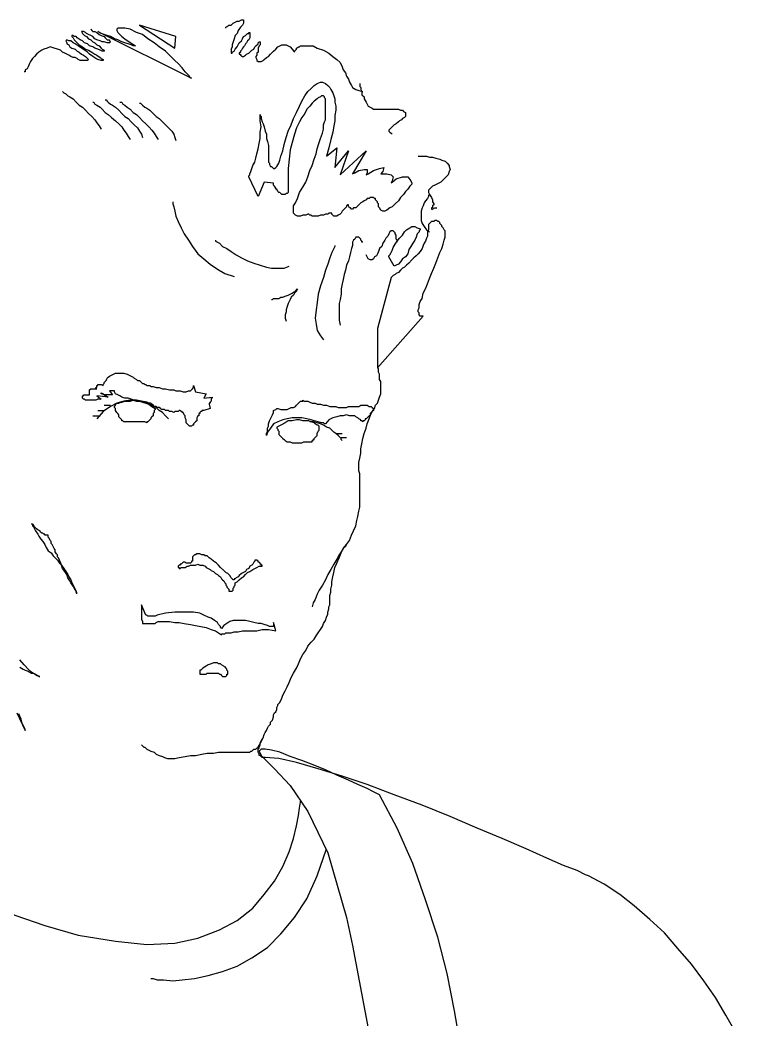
# Model space of a CAD drawing. Extents: x 139.2 to 139.88, y 53.83 to 55.68.
# Drawn here: x 139.4825 to 139.7578, y 55.3096 to 55.6825 of the extents above; entities that cross this region are included whole.
import ezdxf

# ---------------------------------------------------------------- set-up
doc = ezdxf.new("R2010")
doc.units = 0
doc.layers.get('0').update_dxf_attribs({"linetype": 'CONTINUOUS'})

msp = doc.modelspace()

# ---------------------------------------------------------------- linework, layer by layer
at = {"linetype": 'CONTINUOUS'}
for points in [[(139.54058, 55.67628), (139.52703, 55.68053), (139.54019, 55.67201), (139.54058, 55.67628)], [(139.55918, 55.67937), (139.55918, 55.67937), (139.55918, 55.67976), (139.55994, 55.68015), (139.56033, 55.68053), (139.56111, 55.68053), (139.56187, 55.68131), (139.56265, 55.68169), (139.56343, 55.68209), (139.56421, 55.68209), (139.56498, 55.68247), (139.56536, 55.68247), (139.56576, 55.68247), (139.56576, 55.68247), (139.56576, 55.68209), (139.56576, 55.68131), (139.56536, 55.68053)], [(139.56536, 55.68053), (139.56459, 55.67976), (139.56381, 55.6786), (139.56343, 55.67744), (139.56265, 55.67666), (139.56227, 55.6755), (139.56187, 55.67434), (139.56149, 55.67317), (139.56149, 55.67241), (139.56111, 55.67163), (139.56111, 55.67085), (139.56111, 55.67047), (139.56111, 55.67008), (139.56149, 55.67008), (139.56149, 55.67047), (139.56227, 55.67085), (139.56265, 55.67163)], [(139.51502, 55.67395), (139.51387, 55.67434), (139.51309, 55.67434), (139.51231, 55.67473), (139.51115, 55.67511), (139.51037, 55.6755), (139.5096, 55.67628), (139.50882, 55.67666), (139.50804, 55.67706), (139.50728, 55.67744), (139.50688, 55.67782), (139.50611, 55.67822), (139.50611, 55.67822), (139.50573, 55.67822), (139.50535, 55.67822), (139.50535, 55.67822), (139.50573, 55.67744)], [(139.50573, 55.67744), (139.50611, 55.67706), (139.5065, 55.67666), (139.50728, 55.67628), (139.50804, 55.6755), (139.50882, 55.67511), (139.5096, 55.67434), (139.51037, 55.67395), (139.51115, 55.67317), (139.51193, 55.67279), (139.51269, 55.67201), (139.51309, 55.67163), (139.51387, 55.67124), (139.51387, 55.67124), (139.51387, 55.67085), (139.51387, 55.67085), (139.51309, 55.67085)], [(139.50882, 55.67899), (139.50882, 55.67899), (139.50922, 55.6786), (139.5096, 55.67822), (139.51037, 55.67822), (139.51115, 55.67782), (139.51193, 55.67706), (139.51269, 55.67666), (139.51387, 55.67628), (139.51425, 55.67588), (139.51502, 55.67511), (139.5158, 55.67511), (139.5158, 55.67473), (139.51618, 55.67434), (139.5158, 55.67395), (139.5158, 55.67395), (139.51502, 55.67395)], [(139.54639, 55.66078), (139.54601, 55.66078), (139.54561, 55.66156), (139.54483, 55.66234), (139.54407, 55.66311), (139.5429, 55.66465), (139.54136, 55.66621), (139.54019, 55.66736), (139.53825, 55.6693), (139.53671, 55.67085), (139.53438, 55.67241), (139.53244, 55.67395), (139.53013, 55.6755), (139.52819, 55.67706), (139.52586, 55.67782), (139.52354, 55.67899), (139.52161, 55.67937), (139.52161, 55.67937), (139.52121, 55.67937), (139.52083, 55.67937), (139.52045, 55.67937), (139.52005, 55.67937), (139.51928, 55.67937), (139.51928, 55.67937), (139.51889, 55.67937), (139.51851, 55.67899), (139.51851, 55.6786), (139.51889, 55.67782), (139.51928, 55.67744), (139.52045, 55.67628), (139.52161, 55.6755), (139.52315, 55.67434), (139.52548, 55.67279), (139.52548, 55.67279), (139.52508, 55.67279), (139.5247, 55.67279), (139.52392, 55.67317), (139.52277, 55.67357), (139.52161, 55.67395), (139.52045, 55.67434), (139.51889, 55.67511), (139.51774, 55.6755), (139.51618, 55.67628), (139.51502, 55.67666), (139.51387, 55.67706), (139.51269, 55.67744), (139.51193, 55.67782), (139.51153, 55.67822), (139.51153, 55.67822), (139.54639, 55.66078)], [(139.56265, 55.67163), (139.56343, 55.67241), (139.56381, 55.67317), (139.56421, 55.67395), (139.56498, 55.67473), (139.56536, 55.6755), (139.56576, 55.67628), (139.56652, 55.67666), (139.56692, 55.67706), (139.5673, 55.67744), (139.5677, 55.67744), (139.5677, 55.67782), (139.56808, 55.67782), (139.56808, 55.67744), (139.56808, 55.67744), (139.56808, 55.67706), (139.56808, 55.67628)], [(139.51309, 55.66736), (139.51269, 55.66736), (139.51153, 55.66776), (139.51076, 55.66814), (139.5096, 55.66892), (139.50844, 55.6697), (139.50766, 55.67047), (139.5065, 55.67124), (139.50535, 55.67201), (139.50417, 55.67279), (139.50301, 55.67357), (139.50224, 55.67395), (139.50146, 55.67473), (139.5007, 55.67473), (139.49992, 55.67511), (139.49992, 55.67511), (139.49952, 55.67473)], [(139.49952, 55.67473), (139.49992, 55.67395), (139.49992, 55.67357), (139.5007, 55.67317), (139.50108, 55.67241), (139.50186, 55.67201), (139.50301, 55.67163), (139.50379, 55.67085), (139.50457, 55.67047), (139.50535, 55.6697), (139.50611, 55.6693), (139.50688, 55.66892), (139.50728, 55.66854), (139.50766, 55.66814), (139.50804, 55.66776), (139.50766, 55.66736), (139.50766, 55.66736)], [(139.51309, 55.67085), (139.51231, 55.67124), (139.51153, 55.67163), (139.51037, 55.67201), (139.5096, 55.67241), (139.50844, 55.67279), (139.50766, 55.67357), (139.5065, 55.67395), (139.50573, 55.67473), (139.50495, 55.67511), (139.50379, 55.67588), (139.50341, 55.67628), (139.50263, 55.67628), (139.50224, 55.67666), (139.50186, 55.67666), (139.50186, 55.67628), (139.50224, 55.67588)], [(139.50224, 55.67588), (139.50263, 55.67511), (139.50301, 55.67473), (139.50379, 55.67395), (139.50457, 55.67317), (139.50573, 55.67241), (139.50688, 55.67163), (139.50804, 55.67124), (139.50922, 55.67047), (139.51037, 55.6697), (139.51115, 55.6693), (139.51231, 55.66854), (139.51269, 55.66814), (139.51347, 55.66776), (139.51347, 55.66776), (139.51347, 55.66736), (139.51309, 55.66736)], [(139.56808, 55.67628), (139.56808, 55.67588), (139.5677, 55.67511), (139.5673, 55.67473), (139.56692, 55.67395), (139.56652, 55.67357), (139.56614, 55.67279), (139.56576, 55.67241), (139.56536, 55.67201), (139.56498, 55.67124), (139.56459, 55.67085), (139.56459, 55.67047), (139.56421, 55.67008), (139.56421, 55.6697), (139.56459, 55.6697), (139.56459, 55.6693), (139.56536, 55.66892)], [(139.56536, 55.66892), (139.56576, 55.66892), (139.56652, 55.6693), (139.56692, 55.6697), (139.5677, 55.67008), (139.56808, 55.67047), (139.56885, 55.67124), (139.56963, 55.67163), (139.57001, 55.67241), (139.57039, 55.67279), (139.57117, 55.67357), (139.57117, 55.67395), (139.57157, 55.67434), (139.57195, 55.67434), (139.57195, 55.67434), (139.57195, 55.67395), (139.57195, 55.67317)], [(139.57195, 55.67317), (139.57157, 55.67279), (139.57117, 55.67201), (139.57117, 55.67124), (139.57117, 55.67047), (139.57079, 55.67008), (139.57079, 55.6693), (139.57039, 55.66892), (139.57039, 55.66854), (139.57079, 55.66776), (139.57079, 55.66736), (139.57079, 55.66736), (139.57117, 55.66698), (139.57157, 55.66698), (139.57195, 55.66698), (139.57234, 55.66698), (139.57311, 55.66736)], [(139.57311, 55.66736), (139.5735, 55.66776), (139.57428, 55.66854), (139.57504, 55.66892), (139.57582, 55.6697), (139.5766, 55.67047), (139.57698, 55.67085), (139.57776, 55.67163), (139.57853, 55.67241), (139.57931, 55.67279), (139.58009, 55.67317), (139.58086, 55.67317), (139.58163, 55.67317), (139.5824, 55.67279), (139.58318, 55.67241), (139.58396, 55.67163), (139.58474, 55.67047)], [(139.49643, 55.67163), (139.49527, 55.67201), (139.49372, 55.67241), (139.49256, 55.67201), (139.4914, 55.67163), (139.49062, 55.67124), (139.48946, 55.67047), (139.48869, 55.6697), (139.48791, 55.66892), (139.48713, 55.66814), (139.48636, 55.66698), (139.48597, 55.66621), (139.48559, 55.66505), (139.4852, 55.66427), (139.48442, 55.66389), (139.48442, 55.66311), (139.48404, 55.66311)], [(139.50766, 55.66736), (139.50688, 55.66736), (139.5065, 55.66736), (139.50611, 55.66736), (139.50535, 55.66736), (139.50495, 55.66736), (139.50417, 55.66776), (139.50379, 55.66814), (139.50301, 55.66854), (139.50224, 55.66854), (139.50146, 55.66892), (139.5007, 55.6693), (139.49992, 55.6697), (139.49914, 55.67008), (139.49837, 55.67047), (139.49759, 55.67124), (139.49643, 55.67163)], [(139.58474, 55.67047), (139.58474, 55.67047), (139.58474, 55.67047), (139.58474, 55.67085), (139.58474, 55.67085), (139.58512, 55.67124), (139.5855, 55.67163), (139.5855, 55.67201), (139.58627, 55.67241), (139.58667, 55.67241), (139.58705, 55.67279), (139.58783, 55.67279), (139.58861, 55.67279), (139.58976, 55.67279), (139.59054, 55.67279), (139.5917, 55.67279), (139.59326, 55.67201)], [(139.59326, 55.67201), (139.59557, 55.67124), (139.59751, 55.67008), (139.59906, 55.66892), (139.6006, 55.66776), (139.60177, 55.66659), (139.60254, 55.66505), (139.60293, 55.66389), (139.60371, 55.66272), (139.60409, 55.66156), (139.60487, 55.6604), (139.60525, 55.65924), (139.60603, 55.65807), (139.60642, 55.65731), (139.60758, 55.65653), (139.60874, 55.65613), (139.61029, 55.65575)], [(139.62849, 55.62167), (139.62849, 55.62128), (139.62811, 55.6209), (139.62771, 55.62051), (139.62694, 55.61934), (139.62618, 55.61858), (139.6254, 55.6174), (139.62422, 55.61625), (139.62346, 55.61509), (139.62229, 55.61393), (139.62113, 55.61276), (139.62035, 55.61238), (139.6192, 55.6116), (139.61842, 55.61122), (139.61764, 55.61122), (139.61688, 55.6116), (139.61648, 55.61238), (139.6161, 55.61276), (139.6161, 55.61276), (139.6161, 55.61276), (139.6161, 55.61315), (139.6161, 55.61353), (139.6161, 55.61393), (139.6157, 55.61431), (139.6157, 55.61471), (139.61532, 55.61509), (139.61494, 55.61547), (139.61494, 55.61587), (139.61455, 55.61587), (139.61417, 55.61625), (139.61377, 55.61625), (139.61301, 55.61625), (139.61261, 55.61587), (139.61183, 55.61587), (139.61145, 55.61547), (139.61068, 55.61509), (139.61029, 55.61471), (139.60952, 55.61431), (139.60912, 55.61393), (139.60836, 55.61315), (139.60796, 55.61276), (139.60758, 55.61238), (139.6068, 55.61238), (139.60642, 55.61199), (139.60603, 55.61199), (139.60565, 55.61238), (139.60525, 55.61238), (139.60487, 55.61315), (139.60487, 55.61353), (139.60449, 55.61353), (139.60449, 55.61353), (139.60409, 55.61315), (139.60409, 55.61276), (139.60331, 55.61199), (139.60293, 55.6116), (139.60254, 55.61122), (139.60216, 55.61044), (139.60177, 55.61006), (139.601, 55.60966), (139.6006, 55.60928), (139.59984, 55.60928), (139.59944, 55.60928), (139.59906, 55.60966), (139.59867, 55.61006), (139.59867, 55.61044), (139.59867, 55.61044), (139.59828, 55.61044), (139.5979, 55.61044), (139.59751, 55.61044), (139.59713, 55.61006), (139.59635, 55.61006), (139.59557, 55.60966), (139.59519, 55.60966), (139.59441, 55.60966), (139.59364, 55.60928), (139.59286, 55.60928), (139.59208, 55.60928), (139.59132, 55.60928), (139.59092, 55.60966), (139.59054, 55.60966), (139.59015, 55.61006), (139.58976, 55.61006), (139.58976, 55.61006), (139.58899, 55.60966), (139.58861, 55.60966), (139.58783, 55.60966), (139.58705, 55.60928), (139.58667, 55.60928), (139.58589, 55.60928), (139.58512, 55.60966), (139.58474, 55.61006), (139.58434, 55.61044), (139.58434, 55.61122), (139.58434, 55.61199), (139.58434, 55.61315), (139.58512, 55.61431), (139.58589, 55.61587), (139.58667, 55.61818), (139.58783, 55.62012), (139.58899, 55.62205), (139.58976, 55.62399), (139.59054, 55.62632), (139.59132, 55.62826), (139.59208, 55.63057), (139.59286, 55.63251), (139.59326, 55.63444), (139.59402, 55.63678), (139.59441, 55.63833), (139.59519, 55.64027), (139.59557, 55.64181), (139.59557, 55.64336), (139.59597, 55.64452), (139.59635, 55.6453), (139.59635, 55.64645), (139.59635, 55.64723), (139.59635, 55.64801), (139.59635, 55.64917), (139.59635, 55.64994), (139.59635, 55.65072), (139.59635, 55.65148), (139.59635, 55.65226), (139.59635, 55.65304), (139.59597, 55.65343), (139.59597, 55.65382), (139.59557, 55.6542), (139.59557, 55.6542), (139.59519, 55.6542), (139.59479, 55.6542), (139.59441, 55.65382), (139.59364, 55.65343), (139.59326, 55.65304), (139.59208, 55.65226), (139.59132, 55.65148), (139.59054, 55.65033), (139.58938, 55.64917), (139.58861, 55.64761), (139.58745, 55.64607), (139.58667, 55.64452), (139.5855, 55.6422), (139.58474, 55.63987), (139.58396, 55.63678), (139.58318, 55.63406), (139.5828, 55.63057), (139.5824, 55.6271), (139.5824, 55.62283), (139.5824, 55.62245), (139.5824, 55.62245), (139.5824, 55.62205), (139.5824, 55.62167), (139.5824, 55.62128), (139.5824, 55.62051), (139.5824, 55.62012), (139.5824, 55.61974), (139.5824, 55.61896), (139.5824, 55.61858), (139.5824, 55.61818), (139.58202, 55.6178), (139.58163, 55.6178), (139.58125, 55.6174), (139.58086, 55.6174), (139.58047, 55.6174), (139.58009, 55.6174), (139.57969, 55.6178), (139.57931, 55.61818), (139.57891, 55.61818), (139.57853, 55.61858), (139.57815, 55.61934), (139.57776, 55.61934), (139.57776, 55.61974), (139.57737, 55.62051), (139.57737, 55.62051), (139.57698, 55.6209), (139.57698, 55.62128), (139.57698, 55.62128), (139.57698, 55.62167), (139.5735, 55.62205), (139.57117, 55.61664), (139.5677, 55.62399), (139.5677, 55.62439), (139.56808, 55.62477), (139.56808, 55.62516), (139.56846, 55.62592), (139.56885, 55.6271), (139.56924, 55.62826), (139.57001, 55.62941), (139.57039, 55.63097), (139.57079, 55.63251), (139.57117, 55.63444), (139.57157, 55.63638), (139.57195, 55.63833), (139.57195, 55.64065), (139.57234, 55.64258), (139.57195, 55.64491), (139.57195, 55.64723), (139.57195, 55.64723), (139.57195, 55.64685), (139.57234, 55.64645), (139.57234, 55.64568), (139.57273, 55.64452), (139.57311, 55.64374), (139.5735, 55.64258), (139.57388, 55.64103), (139.57428, 55.63987), (139.57428, 55.63833), (139.57466, 55.63716), (139.57504, 55.63562), (139.57504, 55.63406), (139.57504, 55.6329), (139.57504, 55.63135), (139.57504, 55.63019), (139.57504, 55.62981), (139.57504, 55.62941), (139.57544, 55.62903), (139.57544, 55.62864), (139.57582, 55.62786), (139.57622, 55.62786), (139.5766, 55.62748), (139.57698, 55.6271), (139.57737, 55.6271), (139.57776, 55.62748), (139.57815, 55.62786), (139.57891, 55.62903), (139.57931, 55.63019), (139.57969, 55.63175), (139.58047, 55.63368), (139.58086, 55.636), (139.58163, 55.63871), (139.5824, 55.64103), (139.58356, 55.64336), (139.58434, 55.64568), (139.5855, 55.64801), (139.58667, 55.65033), (139.58745, 55.65226), (139.58861, 55.6542), (139.58976, 55.65575), (139.59092, 55.65691), (139.59208, 55.65807), (139.59326, 55.65884), (139.59441, 55.65924), (139.59519, 55.65924), (139.59635, 55.65884), (139.59713, 55.65807), (139.5979, 55.65731), (139.59828, 55.65653), (139.59906, 55.65537), (139.59944, 55.6542), (139.59984, 55.65304), (139.59984, 55.65188), (139.60022, 55.65033), (139.60022, 55.64879), (139.59984, 55.64685), (139.59984, 55.64491), (139.59944, 55.64296), (139.59906, 55.64065), (139.59828, 55.63793), (139.59751, 55.63484), (139.59673, 55.63175), (139.6006, 55.63484), (139.59984, 55.62748), (139.60487, 55.63368), (139.60177, 55.62477), (139.61145, 55.63368), (139.60642, 55.62516), (139.60719, 55.62554), (139.60874, 55.62632), (139.61068, 55.6267), (139.61183, 55.6267), (139.61183, 55.62554), (139.61145, 55.62477), (139.61223, 55.62516), (139.61417, 55.62632), (139.61648, 55.6271), (139.61804, 55.62748), (139.61764, 55.62592), (139.61688, 55.62516), (139.61764, 55.62516), (139.6192, 55.62516), (139.62075, 55.62477), (139.62153, 55.62399), (139.62113, 55.62245), (139.62075, 55.62167), (139.62113, 55.62205), (139.62269, 55.62323), (139.625, 55.62399), (139.62694, 55.62399), (139.62811, 55.62245), (139.62849, 55.62167)], [(139.60912, 55.65884), (139.60912, 55.65846), (139.60912, 55.65769), (139.60952, 55.65731), (139.60952, 55.65653), (139.6099, 55.65575), (139.6099, 55.65459), (139.61068, 55.65382), (139.61068, 55.65304), (139.61145, 55.65188), (139.61183, 55.6511), (139.61223, 55.65033), (139.61301, 55.64994), (139.61377, 55.64955), (139.61417, 55.64917), (139.61494, 55.64917)], [(139.49837, 55.65575), (139.49837, 55.65575), (139.49876, 55.65537), (139.49952, 55.65497), (139.5003, 55.6542), (139.50108, 55.65382), (139.50224, 55.65304), (139.50341, 55.65188), (139.50457, 55.65072), (139.50573, 55.64994), (139.50688, 55.64879), (139.50804, 55.64761), (139.50922, 55.64645), (139.51037, 55.6453), (139.51115, 55.64414), (139.51193, 55.64296), (139.51269, 55.64181)], [(139.5096, 55.65188), (139.5096, 55.65188), (139.50999, 55.65188), (139.51037, 55.6511), (139.51115, 55.65072), (139.51231, 55.64994), (139.51309, 55.64917), (139.51425, 55.64801), (139.5154, 55.64723), (139.51656, 55.64607), (139.51812, 55.64491), (139.51928, 55.64374), (139.52045, 55.64258), (139.52121, 55.64142), (139.52199, 55.64027), (139.52277, 55.63909), (139.52354, 55.63793)], [(139.51425, 55.65266), (139.51463, 55.65266), (139.51502, 55.65226), (139.5154, 55.65188), (139.51618, 55.6511), (139.51696, 55.65072), (139.51812, 55.64994), (139.51928, 55.64879), (139.52045, 55.64761), (139.52161, 55.64645), (139.52277, 55.64568), (139.52392, 55.64452), (139.52508, 55.64336), (139.52626, 55.6422), (139.52703, 55.64103), (139.5278, 55.63987), (139.52819, 55.63871)], [(139.51967, 55.65188), (139.52005, 55.65188), (139.52045, 55.65188), (139.52083, 55.6511), (139.52161, 55.65072), (139.52238, 55.64994), (139.52354, 55.64917), (139.5247, 55.64801), (139.52586, 55.64723), (139.52703, 55.64607), (139.52819, 55.64491), (139.52935, 55.64374), (139.53051, 55.64258), (139.53167, 55.64142), (139.53244, 55.64027), (139.53322, 55.63909), (139.534, 55.63793)], [(139.52703, 55.65148), (139.52741, 55.65148), (139.5278, 55.6511), (139.52819, 55.65072), (139.52897, 55.64994), (139.52973, 55.64955), (139.5309, 55.64879), (139.53206, 55.64761), (139.53322, 55.64645), (139.53438, 55.64568), (139.53555, 55.64452), (139.53671, 55.64336), (139.53787, 55.6422), (139.53903, 55.64103), (139.53981, 55.63987), (139.54019, 55.63871), (139.54058, 55.63755)], [(139.61494, 55.64917), (139.6161, 55.64917), (139.61726, 55.64917), (139.61842, 55.64917), (139.61959, 55.64917), (139.62075, 55.64917), (139.62153, 55.64917), (139.62269, 55.64917), (139.62346, 55.64917), (139.62422, 55.64879), (139.625, 55.64879), (139.6254, 55.64839), (139.62618, 55.64801), (139.62618, 55.64801), (139.62618, 55.64761), (139.62618, 55.64723), (139.62618, 55.64645)], [(139.62618, 55.64645), (139.62578, 55.64607), (139.625, 55.64568), (139.62462, 55.6453), (139.62384, 55.64491), (139.62346, 55.64452), (139.62269, 55.64374), (139.62191, 55.64336), (139.62153, 55.64296), (139.62113, 55.64258), (139.62075, 55.6422), (139.62035, 55.64181), (139.61997, 55.64142), (139.61997, 55.64103), (139.62035, 55.64065), (139.62075, 55.64027), (139.62113, 55.63987)], [(139.63081, 55.63175), (139.6312, 55.63175), (139.63159, 55.63175), (139.63236, 55.63175), (139.63314, 55.63175), (139.63392, 55.63175), (139.63508, 55.63135), (139.63623, 55.63135), (139.63739, 55.63097), (139.63895, 55.63057), (139.63972, 55.63019), (139.64088, 55.62981), (139.64166, 55.62903), (139.64244, 55.62826), (139.64244, 55.62786), (139.64282, 55.6267), (139.64244, 55.62592)], [(139.64244, 55.62592), (139.64204, 55.62477), (139.64126, 55.62399), (139.6405, 55.62323), (139.64011, 55.62283), (139.63933, 55.62205), (139.63857, 55.62167), (139.63779, 55.62128), (139.63701, 55.6209), (139.63623, 55.62051), (139.63585, 55.62012), (139.63546, 55.61974), (139.63508, 55.61934), (139.6347, 55.61896), (139.6347, 55.61858), (139.6347, 55.61818), (139.63508, 55.6174)], [(139.63508, 55.6174), (139.63508, 55.6174), (139.6347, 55.61702), (139.6347, 55.61664), (139.6343, 55.61587), (139.63352, 55.61509), (139.63314, 55.61431), (139.63274, 55.61315), (139.63236, 55.61238), (139.63198, 55.61122), (139.63198, 55.61006), (139.63198, 55.60889), (139.63198, 55.60773), (139.63236, 55.60657), (139.63314, 55.60541), (139.63392, 55.60424), (139.63508, 55.60347)], [(139.63508, 55.6174), (139.63585, 55.61625), (139.63623, 55.61547), (139.63623, 55.61471), (139.63663, 55.61393), (139.63663, 55.61353), (139.63623, 55.61315), (139.63623, 55.61276), (139.63623, 55.61238), (139.63585, 55.61238), (139.63585, 55.61199), (139.63623, 55.61199), (139.63623, 55.61199), (139.63701, 55.61238), (139.63779, 55.61238)], [(139.53942, 55.61471), (139.53942, 55.61471), (139.53942, 55.61393), (139.53981, 55.61276), (139.54019, 55.61122), (139.54058, 55.60928), (139.54136, 55.60735), (139.54252, 55.60501), (139.54368, 55.6027), (139.54523, 55.60037), (139.54677, 55.59805), (139.54872, 55.59534), (139.55104, 55.5934), (139.55335, 55.59146), (139.55607, 55.58953), (139.55878, 55.58797), (139.56227, 55.58682)], [(139.6347, 55.60619), (139.6347, 55.60619), (139.6347, 55.60579), (139.6347, 55.60541), (139.6347, 55.60501), (139.6347, 55.60424), (139.6343, 55.60347), (139.6343, 55.6027), (139.6343, 55.60192), (139.63392, 55.60114), (139.63352, 55.59998), (139.63314, 55.59921), (139.63274, 55.59843), (139.63236, 55.59727), (139.63159, 55.59611), (139.63081, 55.59534), (139.63005, 55.59456), (139.62927, 55.59378), (139.62849, 55.59302), (139.62733, 55.59185), (139.62656, 55.59108), (139.62578, 55.59031), (139.625, 55.58991), (139.62422, 55.58913), (139.62346, 55.58837), (139.62269, 55.58797), (139.62229, 55.58759), (139.62153, 55.5872), (139.62113, 55.58682), (139.62075, 55.58644), (139.62075, 55.58644), (139.62075, 55.58644), (139.6157, 55.56746), (139.6157, 55.55274), (139.63274, 55.57209), (139.63274, 55.57209), (139.63274, 55.57209), (139.63236, 55.57209), (139.63236, 55.57209), (139.63198, 55.57209), (139.63159, 55.57209), (139.63159, 55.57209), (139.6312, 55.57249), (139.6312, 55.57249), (139.6312, 55.57327), (139.63081, 55.57365), (139.63081, 55.57443), (139.6312, 55.5752), (139.6312, 55.57636), (139.63159, 55.57752), (139.63236, 55.57868), (139.63274, 55.58061), (139.63352, 55.58217), (139.6343, 55.5841), (139.63508, 55.58604), (139.63585, 55.58797), (139.63663, 55.58991), (139.63739, 55.59185), (139.63817, 55.59378), (139.63895, 55.59572), (139.63972, 55.59727), (139.64011, 55.59883), (139.6405, 55.60037), (139.64088, 55.60154), (139.64088, 55.6027), (139.64088, 55.60347), (139.64088, 55.60386), (139.6405, 55.60424), (139.64011, 55.60501), (139.63972, 55.60541), (139.63972, 55.60579), (139.63933, 55.60619), (139.63895, 55.60657), (139.63895, 55.60695), (139.63857, 55.60735), (139.63817, 55.60735), (139.63779, 55.60773), (139.63739, 55.60773), (139.63701, 55.60773), (139.63663, 55.60735), (139.63585, 55.60735), (139.63546, 55.60695), (139.6347, 55.60619)], [(139.62307, 55.5996), (139.62307, 55.5996), (139.62307, 55.59998), (139.62307, 55.60037), (139.62269, 55.60076), (139.62269, 55.60114), (139.62269, 55.60192), (139.62269, 55.6023), (139.62229, 55.6027), (139.62229, 55.60308), (139.62191, 55.60347), (139.62153, 55.60386), (139.62113, 55.60386), (139.62075, 55.60386), (139.62035, 55.60347), (139.61997, 55.6027), (139.61959, 55.60192)], [(139.63159, 55.60463), (139.63159, 55.60424), (139.6312, 55.60386), (139.6312, 55.60347), (139.63043, 55.6027), (139.63005, 55.60154), (139.62965, 55.60037), (139.62887, 55.59921), (139.62811, 55.59805), (139.62733, 55.59689), (139.62694, 55.59534), (139.62618, 55.59418), (139.625, 55.5934), (139.62422, 55.59224), (139.62346, 55.59146), (139.62269, 55.59108), (139.62191, 55.59069), (139.61997, 55.59418), (139.61997, 55.59456), (139.62035, 55.59495), (139.62075, 55.59572), (139.62113, 55.59649), (139.62153, 55.59765), (139.62229, 55.59883), (139.62307, 55.59998), (139.62384, 55.60114), (139.625, 55.6023), (139.62578, 55.60347), (139.62656, 55.60424), (139.62771, 55.60501), (139.62849, 55.60541), (139.62965, 55.60541), (139.63043, 55.60501), (139.63159, 55.60463)], [(139.55529, 55.60037), (139.55529, 55.59998), (139.55607, 55.5996), (139.55684, 55.59921), (139.558, 55.59805), (139.55956, 55.59727), (139.56111, 55.59611), (139.56305, 55.59495), (139.56498, 55.59378), (139.5673, 55.59262), (139.56963, 55.59185), (139.57195, 55.59108), (139.57428, 55.59031), (139.57622, 55.58991), (139.57853, 55.58991), (139.58086, 55.58991), (139.5828, 55.59069)], [(139.59984, 55.59843), (139.59984, 55.59805), (139.59944, 55.59727), (139.59867, 55.59572), (139.5979, 55.59378), (139.59713, 55.59146), (139.59635, 55.58913), (139.59557, 55.58644), (139.59441, 55.58333), (139.59364, 55.58023), (139.59326, 55.57714), (139.59286, 55.57443), (139.59248, 55.57133), (139.59286, 55.569), (139.59326, 55.56668), (139.59441, 55.56475), (139.59557, 55.56319)], [(139.61029, 55.5996), (139.6099, 55.5996), (139.6099, 55.59998), (139.6099, 55.59998), (139.60952, 55.60037), (139.60952, 55.60076), (139.60912, 55.60114), (139.60912, 55.60114), (139.60874, 55.60154), (139.60836, 55.60154), (139.60796, 55.60154), (139.60758, 55.60154), (139.60719, 55.60076), (139.6068, 55.60037), (139.60642, 55.5996), (139.60642, 55.59843), (139.60603, 55.59727)], [(139.61959, 55.60192), (139.61881, 55.60114), (139.61842, 55.60037), (139.61764, 55.59921), (139.61726, 55.59805), (139.61648, 55.59727), (139.6161, 55.59611), (139.6157, 55.59534), (139.61532, 55.59456), (139.61455, 55.59418), (139.61417, 55.5934), (139.61377, 55.59302), (139.61339, 55.59302), (139.61301, 55.59302), (139.61223, 55.5934), (139.61183, 55.59418), (139.61145, 55.59495)], [(139.60603, 55.59727), (139.60565, 55.59572), (139.60525, 55.59418), (139.60487, 55.59262), (139.60409, 55.59108), (139.60371, 55.58913), (139.60331, 55.58759), (139.60293, 55.58566), (139.60254, 55.5841), (139.60216, 55.58217), (139.60216, 55.58023), (139.60177, 55.5783), (139.60138, 55.57674), (139.60138, 55.57443), (139.60138, 55.57249), (139.60138, 55.57055), (139.60177, 55.56862)], [(139.57622, 55.5783), (139.57622, 55.5783), (139.57622, 55.5783), (139.5766, 55.5783), (139.57698, 55.57868), (139.57776, 55.57868), (139.57815, 55.57868), (139.57891, 55.57868), (139.57969, 55.57907), (139.58047, 55.57907), (139.58125, 55.57945), (139.5824, 55.57985), (139.58318, 55.58023), (139.58396, 55.58061), (139.58434, 55.58101), (139.58512, 55.58139), (139.58589, 55.58217)], [(139.58589, 55.58217), (139.58589, 55.58217), (139.5855, 55.58179), (139.5855, 55.58139), (139.58512, 55.58101), (139.58474, 55.58061), (139.58434, 55.57985), (139.58356, 55.57907), (139.58318, 55.5783), (139.5828, 55.57752), (139.5824, 55.57674), (139.58202, 55.57558), (139.58163, 55.57443), (139.58163, 55.57365), (139.58125, 55.57249), (139.58125, 55.57133), (139.58163, 55.57016)], [(139.55297, 55.53919), (139.55335, 55.53763), (139.55104, 55.53686), (139.55104, 55.53686), (139.55066, 55.53686), (139.55066, 55.53686), (139.55066, 55.53686), (139.55026, 55.53686), (139.55026, 55.53648), (139.54988, 55.53648), (139.54988, 55.53648), (139.54948, 55.53608), (139.54948, 55.5357), (139.5491, 55.5357), (139.5491, 55.53492), (139.54872, 55.53492), (139.54832, 55.53414), (139.54832, 55.53376), (139.54832, 55.53299), (139.54794, 55.5326), (139.54755, 55.53221), (139.54717, 55.53183), (139.54717, 55.53143), (139.54677, 55.53143), (139.54639, 55.53105), (139.54639, 55.53105), (139.54601, 55.53105), (139.54561, 55.53105), (139.54523, 55.53143), (139.54523, 55.53143), (139.54483, 55.53183), (139.54445, 55.53221), (139.54445, 55.53299), (139.54445, 55.53337), (139.54407, 55.53414), (139.54407, 55.53492), (139.54368, 55.5353), (139.5433, 55.53608), (139.5429, 55.53608), (139.5429, 55.53648), (139.54252, 55.53648), (139.54214, 55.53686), (139.54174, 55.53686), (139.54136, 55.53648), (139.54096, 55.53648), (139.54058, 55.53648), (139.54019, 55.53648), (139.54019, 55.53648), (139.53981, 55.53608), (139.53981, 55.53608), (139.53903, 55.53648), (139.53903, 55.53648), (139.53825, 55.53648), (139.53787, 55.53686), (139.53749, 55.53686), (139.53671, 55.53686), (139.53631, 55.53725), (139.53593, 55.53725), (139.53516, 55.53725), (139.53478, 55.53763), (139.53438, 55.53801), (139.53362, 55.53801), (139.53322, 55.53841), (139.53244, 55.53841), (139.53206, 55.53879), (139.53167, 55.53919), (139.53129, 55.53957), (139.53013, 55.53957), (139.52935, 55.53995), (139.52857, 55.53995), (139.52741, 55.54035), (139.52626, 55.54035), (139.52508, 55.54073), (139.52392, 55.54112), (139.52277, 55.5415), (139.52161, 55.5415), (139.52045, 55.54189), (139.51967, 55.54228), (139.51889, 55.54266), (139.51812, 55.54306), (139.51774, 55.54382), (139.51774, 55.54422), (139.5158, 55.54422), (139.51696, 55.54266), (139.51696, 55.54266), (139.51696, 55.54266), (139.51656, 55.54266), (139.51656, 55.54266), (139.51618, 55.54266), (139.5158, 55.54266), (139.5154, 55.54266), (139.51502, 55.54266), (139.51463, 55.54266), (139.51425, 55.54266), (139.51387, 55.54266), (139.51387, 55.54266), (139.51347, 55.54306), (139.51309, 55.54306), (139.51269, 55.54306), (139.51269, 55.54344), (139.5154, 55.54189), (139.51115, 55.54228), (139.51269, 55.54112), (139.51269, 55.54112), (139.51269, 55.54112), (139.51231, 55.54112), (139.51193, 55.54112), (139.51153, 55.54112), (139.51076, 55.54073), (139.51037, 55.54073), (139.5096, 55.54073), (139.50922, 55.54073), (139.50844, 55.54073), (139.50804, 55.54073), (139.50728, 55.54073), (139.50688, 55.54073), (139.5065, 55.54112), (139.50611, 55.54112), (139.50573, 55.5415), (139.50573, 55.5415), (139.50573, 55.5415), (139.50573, 55.5415), (139.50573, 55.54189), (139.50573, 55.54189), (139.50573, 55.54228), (139.50611, 55.54228), (139.50611, 55.54228), (139.50611, 55.54266), (139.5065, 55.54266), (139.50688, 55.54266), (139.50728, 55.54266), (139.50728, 55.54266), (139.50804, 55.54266), (139.50844, 55.54266), (139.50844, 55.54266), (139.50844, 55.54306), (139.50844, 55.54306), (139.50844, 55.54306), (139.50844, 55.54344), (139.50844, 55.54382), (139.50844, 55.54382), (139.50844, 55.54422), (139.50844, 55.5446), (139.50844, 55.5446), (139.50882, 55.545), (139.50882, 55.545), (139.50922, 55.545), (139.5096, 55.545), (139.51037, 55.545), (139.51115, 55.545), (139.51076, 55.545), (139.51076, 55.545), (139.51076, 55.54538), (139.51115, 55.54538), (139.51115, 55.54577), (139.51115, 55.54577), (139.51115, 55.54615), (139.51115, 55.54615), (139.51153, 55.54615), (139.51153, 55.54653), (139.51193, 55.54653), (139.51231, 55.54653), (139.51269, 55.54653), (139.51269, 55.54653), (139.51347, 55.54615), (139.51347, 55.54653), (139.51347, 55.54653), (139.51387, 55.54693), (139.51387, 55.54731), (139.51425, 55.54771), (139.51463, 55.54809), (139.51502, 55.54887), (139.5154, 55.54925), (139.5158, 55.54964), (139.51656, 55.55002), (139.51734, 55.55041), (139.51812, 55.5508), (139.51928, 55.5508), (139.52005, 55.5508), (139.52121, 55.5508), (139.52238, 55.55041), (139.52315, 55.55002), (139.52392, 55.54964), (139.5247, 55.54925), (139.52508, 55.54887), (139.52586, 55.54847), (139.52626, 55.54809), (139.52703, 55.54809), (139.52741, 55.54771), (139.5278, 55.54731), (139.52819, 55.54693), (139.52857, 55.54693), (139.52897, 55.54653), (139.52935, 55.54653), (139.52973, 55.54615), (139.53013, 55.54615), (139.5309, 55.54615), (139.5309, 55.54615), (139.53129, 55.54577), (139.53206, 55.54577), (139.53322, 55.54538), (139.53438, 55.54538), (139.53555, 55.545), (139.53671, 55.545), (139.53825, 55.5446), (139.53981, 55.5446), (139.54058, 55.54422), (139.54214, 55.54422), (139.5433, 55.54382), (139.54445, 55.54382), (139.54523, 55.54422), (139.54601, 55.54422), (139.54639, 55.5446), (139.54677, 55.545), (139.54677, 55.545), (139.54717, 55.54538), (139.54717, 55.54577), (139.54717, 55.54577), (139.54717, 55.54615), (139.54717, 55.54615), (139.54717, 55.54615), (139.54717, 55.54615), (139.54717, 55.54615), (139.54794, 55.54382), (139.55181, 55.54306), (139.55104, 55.5415), (139.55413, 55.54189), (139.55413, 55.54189), (139.55413, 55.5415), (139.55413, 55.5415), (139.55375, 55.5415), (139.55375, 55.54112), (139.55375, 55.54112), (139.55375, 55.54073), (139.55375, 55.54035), (139.55375, 55.54035), (139.55335, 55.53995), (139.55335, 55.53957), (139.55335, 55.53957), (139.55297, 55.53957), (139.55297, 55.53919), (139.55297, 55.53919), (139.55297, 55.53919)], [(139.61494, 55.53879), (139.6157, 55.53957), (139.6161, 55.54073), (139.61648, 55.54189), (139.61688, 55.54306), (139.61688, 55.54422), (139.61688, 55.54538), (139.61688, 55.54653), (139.61688, 55.54771), (139.61648, 55.54847), (139.61648, 55.54964), (139.61648, 55.55041), (139.6161, 55.55118), (139.6161, 55.55196), (139.6161, 55.55236), (139.6157, 55.55274)], [(139.53787, 55.53376), (139.53787, 55.53376), (139.53749, 55.53414), (139.53671, 55.53492), (139.53555, 55.53608), (139.53438, 55.53686), (139.53322, 55.53801), (139.53129, 55.53879), (139.52973, 55.53995), (139.5278, 55.54035), (139.52586, 55.54073), (139.52354, 55.54073), (139.52121, 55.54035), (139.51851, 55.53957), (139.51618, 55.53841), (139.51347, 55.53648), (139.51115, 55.53376)], [(139.51387, 55.53879), (139.51618, 55.53879)], [(139.53284, 55.53763), (139.53284, 55.53763), (139.53284, 55.53763), (139.53284, 55.53725), (139.53244, 55.53686), (139.53244, 55.53648), (139.53244, 55.53608), (139.53206, 55.5357), (139.53206, 55.53492), (139.53167, 55.53454), (139.53129, 55.53414), (139.53129, 55.53376), (139.5309, 55.53337), (139.53051, 55.53299), (139.53013, 55.5326), (139.52973, 55.5326), (139.52973, 55.53221), (139.52897, 55.5326), (139.52857, 55.5326), (139.52819, 55.5326), (139.52741, 55.5326), (139.52664, 55.5326), (139.52586, 55.5326), (139.52548, 55.5326), (139.5247, 55.5326), (139.52392, 55.5326), (139.52315, 55.5326), (139.52238, 55.5326), (139.52199, 55.5326), (139.52161, 55.5326), (139.52121, 55.5326), (139.52121, 55.5326), (139.52083, 55.53299), (139.52083, 55.53299), (139.52045, 55.53299), (139.52045, 55.53337), (139.52005, 55.53376), (139.51967, 55.53414), (139.51928, 55.53454), (139.51928, 55.5353), (139.51889, 55.5357), (139.51851, 55.53608), (139.51812, 55.53686), (139.51812, 55.53725), (139.51812, 55.53763), (139.51774, 55.53801), (139.51774, 55.53841), (139.51812, 55.53879), (139.51812, 55.53919), (139.51851, 55.53957), (139.51928, 55.53957), (139.52005, 55.53995), (139.52045, 55.53995), (139.52161, 55.54035), (139.52238, 55.54035), (139.52354, 55.54035), (139.5247, 55.54073), (139.52586, 55.54035), (139.52703, 55.54035), (139.52819, 55.53995), (139.52935, 55.53957), (139.53051, 55.53919), (139.53167, 55.53841), (139.53284, 55.53763)], [(139.57428, 55.52756), (139.57428, 55.52796), (139.57428, 55.52834), (139.57466, 55.52873), (139.57466, 55.5295), (139.57466, 55.53027), (139.57504, 55.53105), (139.57504, 55.53183), (139.57544, 55.53299), (139.57582, 55.53376), (139.57622, 55.53454), (139.5766, 55.5353), (139.57698, 55.53608), (139.57698, 55.53686), (139.57776, 55.53725), (139.57815, 55.53763), (139.57853, 55.53763), (139.57969, 55.53725), (139.58086, 55.53725), (139.58202, 55.53725), (139.5828, 55.53763), (139.58356, 55.53801), (139.58434, 55.53801), (139.58512, 55.53841), (139.5855, 55.53879), (139.58589, 55.53919), (139.58627, 55.53957), (139.58667, 55.53995), (139.58705, 55.54035), (139.58745, 55.54035), (139.58783, 55.54035), (139.58783, 55.54073), (139.58821, 55.54035), (139.58899, 55.54035), (139.58976, 55.54035), (139.59054, 55.53995), (139.59132, 55.53957), (139.59248, 55.53957), (139.59326, 55.53919), (139.59441, 55.53919), (139.59557, 55.53879), (139.59673, 55.53879), (139.5979, 55.53841), (139.59906, 55.53841), (139.60022, 55.53841), (139.601, 55.53801), (139.60216, 55.53801), (139.60331, 55.53801), (139.60409, 55.53801), (139.60487, 55.53841), (139.60603, 55.53841), (139.6068, 55.53841), (139.60758, 55.53841), (139.60874, 55.53841), (139.60952, 55.53879), (139.61029, 55.53879), (139.61107, 55.53879), (139.61183, 55.53879), (139.61261, 55.53841), (139.61301, 55.53841), (139.61339, 55.53841), (139.61377, 55.53801), (139.61417, 55.53763), (139.61417, 55.53725), (139.61417, 55.53686), (139.61377, 55.53648), (139.61339, 55.53608), (139.61301, 55.5357), (139.61301, 55.53492), (139.61261, 55.53492), (139.61223, 55.53454), (139.61183, 55.53414), (139.61145, 55.53376), (139.61107, 55.53376), (139.61107, 55.53337), (139.61068, 55.53299), (139.61068, 55.53299), (139.61029, 55.53299), (139.61029, 55.53299), (139.61029, 55.5326), (139.6099, 55.53299), (139.6099, 55.53299), (139.60952, 55.53299), (139.60952, 55.53337), (139.60874, 55.53376), (139.60836, 55.53414), (139.60758, 55.53454), (139.60719, 55.53492), (139.60642, 55.53492), (139.60525, 55.53492), (139.60409, 55.5353), (139.60293, 55.53492), (139.60177, 55.53492), (139.6006, 55.53454), (139.59906, 55.53414), (139.59751, 55.53337), (139.59635, 55.53183), (139.59597, 55.53183), (139.59557, 55.53221), (139.59479, 55.53221), (139.59364, 55.5326), (139.59208, 55.53299), (139.59092, 55.53337), (139.58938, 55.53376), (139.58745, 55.53414), (139.5855, 55.53414), (139.58396, 55.53414), (139.58202, 55.53376), (139.58047, 55.53337), (139.57853, 55.5326), (139.57698, 55.53183), (139.57582, 55.53027), (139.57466, 55.52873), (139.57428, 55.52756)], [(139.60912, 55.51323), (139.60874, 55.51439), (139.60874, 55.51595), (139.60874, 55.5175), (139.60912, 55.51904), (139.60952, 55.52098), (139.60952, 55.52253), (139.6099, 55.52447), (139.61029, 55.5264), (139.61068, 55.52834), (139.61145, 55.53027), (139.61183, 55.53183), (139.61261, 55.53376), (139.61301, 55.53492), (139.61377, 55.53648), (139.61455, 55.53763), (139.61494, 55.53879)], [(139.51153, 55.53686), (139.51387, 55.53686)], [(139.5096, 55.53492), (139.51231, 55.53492)], [(139.57815, 55.53067), (139.57815, 55.53027), (139.57815, 55.53027), (139.57853, 55.52989), (139.57853, 55.5295), (139.57891, 55.52911), (139.57891, 55.52834), (139.57891, 55.52796), (139.57931, 55.52756), (139.57969, 55.52718), (139.58009, 55.52678), (139.58047, 55.5264), (139.58086, 55.52602), (139.58125, 55.52562), (139.58202, 55.52524), (139.5824, 55.52524), (139.58318, 55.52524), (139.58396, 55.52485), (139.58434, 55.52485), (139.5855, 55.52485), (139.58589, 55.52485), (139.58667, 55.52485), (139.58745, 55.52485), (139.58821, 55.52524), (139.58899, 55.52524), (139.58938, 55.52524), (139.58976, 55.52524), (139.59054, 55.52524), (139.59092, 55.52524), (139.59092, 55.52524), (139.59132, 55.52524), (139.59132, 55.52524), (139.59132, 55.52524), (139.59132, 55.52562), (139.5917, 55.52562), (139.5917, 55.52602), (139.59208, 55.52602), (139.59208, 55.5264), (139.59248, 55.52678), (139.59286, 55.52718), (139.59326, 55.52756), (139.59326, 55.52796), (139.59326, 55.52834), (139.59364, 55.52911), (139.59402, 55.5295), (139.59402, 55.53027), (139.59402, 55.53105), (139.59402, 55.53105), (139.59364, 55.53143), (139.59326, 55.53143), (139.59248, 55.53183), (139.59208, 55.53221), (139.59092, 55.5326), (139.59015, 55.53299), (139.58899, 55.53299), (139.58783, 55.53299), (139.58667, 55.53337), (139.5855, 55.53337), (139.58396, 55.53299), (139.5824, 55.53299), (139.58125, 55.53221), (139.57969, 55.53143), (139.57815, 55.53067)], [(139.60254, 55.52562), (139.60254, 55.52562), (139.60216, 55.52602), (139.60216, 55.5264), (139.60177, 55.52678), (139.60138, 55.52718), (139.601, 55.52756), (139.60022, 55.52834), (139.59944, 55.52873), (139.59867, 55.5295), (139.5979, 55.53027), (139.59673, 55.53067), (139.59557, 55.53143), (139.59441, 55.53183), (139.59326, 55.53221), (139.5917, 55.5326), (139.59054, 55.5326)], [(139.6006, 55.52834), (139.60254, 55.52834)], [(139.60216, 55.52678), (139.60409, 55.52678)], [(139.60409, 55.4869), (139.60525, 55.48845), (139.60603, 55.49039), (139.6068, 55.49194), (139.60758, 55.49388), (139.60796, 55.49581), (139.60836, 55.49735), (139.60874, 55.49929), (139.60912, 55.50084), (139.60912, 55.50278), (139.60912, 55.50433), (139.60912, 55.50587), (139.60912, 55.50781), (139.60912, 55.50898), (139.60912, 55.51052), (139.60912, 55.51207), (139.60912, 55.51323)], [(139.48675, 55.49464), (139.48713, 55.49464), (139.48713, 55.49388), (139.48753, 55.49348), (139.48791, 55.4927), (139.48831, 55.49194), (139.48907, 55.49077), (139.48946, 55.49001), (139.49024, 55.48883), (139.491, 55.48806), (139.49178, 55.4869), (139.49218, 55.48574), (139.49294, 55.48458), (139.49411, 55.4838), (139.49489, 55.48264), (139.49565, 55.48187), (139.49643, 55.48109), (139.49721, 55.47993), (139.49798, 55.47915), (139.49876, 55.478), (139.49952, 55.47684), (139.5003, 55.47566), (139.5007, 55.4749), (139.50146, 55.47373), (139.50186, 55.47257), (139.50224, 55.47179), (139.50263, 55.47102), (139.50301, 55.47025), (139.50341, 55.46948), (139.50341, 55.46908), (139.50341, 55.4687), (139.50379, 55.4687), (139.50341, 55.46908), (139.50341, 55.46948), (139.50301, 55.46986), (139.50263, 55.47063), (139.50224, 55.47141), (139.50146, 55.47257), (139.50108, 55.47335), (139.5003, 55.47451), (139.49992, 55.47566), (139.49914, 55.47684), (139.49837, 55.478), (139.49798, 55.47915), (139.49759, 55.48031), (139.49721, 55.48109), (139.49683, 55.48187), (139.49643, 55.48225), (139.49643, 55.48303), (139.49605, 55.48342), (139.49565, 55.48418), (139.49565, 55.48496), (139.49527, 55.48536), (139.49489, 55.48612), (139.49449, 55.4869), (139.49411, 55.48729), (139.49411, 55.48806), (139.49372, 55.48845), (139.49334, 55.48923), (139.49294, 55.48961), (139.49294, 55.49001), (139.49294, 55.49039), (139.49256, 55.49039), (139.49256, 55.49039), (139.49218, 55.49039), (139.49218, 55.49039), (139.49178, 55.49039), (139.49178, 55.49077), (139.4914, 55.49077), (139.491, 55.49116), (139.49062, 55.49116), (139.49024, 55.49155), (139.48985, 55.49194), (139.48907, 55.49232), (139.48869, 55.4927), (139.48791, 55.49348), (139.48753, 55.49426), (139.48675, 55.49464)], [(139.60409, 55.4869), (139.60409, 55.4869), (139.60371, 55.48612), (139.60293, 55.48536), (139.60216, 55.48418), (139.60138, 55.48303), (139.6006, 55.48147), (139.59944, 55.47954), (139.59828, 55.4776), (139.59713, 55.47566), (139.59635, 55.47373), (139.59519, 55.47179), (139.59402, 55.46986), (139.59326, 55.46832), (139.59248, 55.46637), (139.5917, 55.46521), (139.59132, 55.46367)], [(139.5979, 55.46561), (139.5979, 55.46599), (139.5979, 55.46637), (139.5979, 55.46676), (139.5979, 55.46792), (139.59828, 55.46908), (139.59828, 55.47025), (139.59867, 55.47179), (139.59867, 55.47295), (139.59906, 55.4749), (139.59944, 55.47644), (139.59984, 55.47838), (139.6006, 55.47993), (139.60138, 55.48187), (139.60216, 55.4838), (139.60293, 55.48536), (139.60409, 55.4869)], [(139.54368, 55.48031), (139.5433, 55.48031), (139.5433, 55.48031), (139.5433, 55.48031), (139.5429, 55.47993), (139.5429, 55.47993), (139.54252, 55.47954), (139.54214, 55.47954), (139.54214, 55.47915), (139.54174, 55.47915), (139.54174, 55.47915), (139.54136, 55.47877), (139.54136, 55.47877), (139.54136, 55.47838), (139.54136, 55.47838), (139.54174, 55.47838), (139.54174, 55.478), (139.54214, 55.478), (139.54252, 55.47838), (139.5433, 55.47838), (139.54368, 55.47838), (139.54407, 55.47838), (139.54483, 55.47877), (139.54523, 55.47877), (139.54601, 55.47915), (139.54677, 55.47915), (139.54717, 55.47915), (139.54794, 55.47915), (139.54872, 55.47954), (139.54948, 55.47915), (139.54988, 55.47915), (139.55066, 55.47915), (139.55142, 55.47877), (139.55181, 55.47838), (139.55259, 55.478), (139.55335, 55.4776), (139.55375, 55.47722), (139.55453, 55.47684), (139.55529, 55.47606), (139.55607, 55.47566), (139.55646, 55.47528), (139.55724, 55.4749), (139.55762, 55.47412), (139.558, 55.47373), (139.5584, 55.47335), (139.55878, 55.47257), (139.55918, 55.47219), (139.55918, 55.47179), (139.55956, 55.47141), (139.55956, 55.47102), (139.55994, 55.47063), (139.56033, 55.47025), (139.56033, 55.46986), (139.56033, 55.46948), (139.56072, 55.46948), (139.56111, 55.46948), (139.56111, 55.46948), (139.56149, 55.46948), (139.56149, 55.46948), (139.56149, 55.46948), (139.56187, 55.46986), (139.56187, 55.47025), (139.56187, 55.47025), (139.56187, 55.47063), (139.56227, 55.47102), (139.56227, 55.47141), (139.56265, 55.47179), (139.56265, 55.47257), (139.56343, 55.47295), (139.56421, 55.47373), (139.56498, 55.47451), (139.56576, 55.4749), (139.56652, 55.47566), (139.5673, 55.47644), (139.56808, 55.47684), (139.56924, 55.4776), (139.57001, 55.478), (139.57079, 55.47838), (139.57157, 55.47877), (139.57234, 55.47877), (139.57273, 55.47877), (139.57273, 55.47877), (139.57273, 55.47915), (139.57234, 55.47915), (139.57234, 55.47954), (139.57195, 55.47954), (139.57195, 55.47993), (139.57157, 55.48031), (139.57117, 55.48031), (139.57117, 55.48071), (139.57079, 55.48109), (139.57079, 55.48109), (139.57039, 55.48109), (139.57039, 55.48109), (139.57001, 55.48109), (139.57001, 55.48071), (139.56963, 55.48031), (139.56963, 55.48031), (139.56924, 55.47954), (139.56885, 55.47915), (139.56808, 55.47877), (139.5677, 55.478), (139.56692, 55.4776), (139.56652, 55.47684), (139.56576, 55.47644), (139.56498, 55.47606), (139.56421, 55.47528), (139.56381, 55.4749), (139.56305, 55.47451), (139.56265, 55.47412), (139.56227, 55.47412), (139.56227, 55.47373), (139.56227, 55.47373), (139.56187, 55.47373), (139.56149, 55.47412), (139.56111, 55.47451), (139.56072, 55.47528), (139.55994, 55.47606), (139.55918, 55.47644), (139.5584, 55.47722), (139.55724, 55.47838), (139.55646, 55.47915), (139.55569, 55.47993), (139.55453, 55.48071), (139.55375, 55.48147), (139.55297, 55.48187), (139.5522, 55.48264), (139.55142, 55.48264), (139.55104, 55.48303), (139.55066, 55.48303), (139.55026, 55.48303), (139.54948, 55.48342), (139.54948, 55.48342), (139.5491, 55.48342), (139.54872, 55.48342), (139.54832, 55.48342), (139.54794, 55.48303), (139.54755, 55.48303), (139.54755, 55.48303), (139.54717, 55.48264), (139.54717, 55.48264), (139.54677, 55.48225), (139.54677, 55.48187), (139.54677, 55.48147), (139.54677, 55.48109), (139.54677, 55.48071), (139.54639, 55.48071), (139.54639, 55.48031), (139.54639, 55.48031), (139.54601, 55.47993), (139.54561, 55.47993), (139.54523, 55.47993), (139.54523, 55.47993), (139.54483, 55.47993), (139.54445, 55.47993), (139.54407, 55.48031), (139.54407, 55.48031), (139.54368, 55.48031), (139.54368, 55.48031), (139.54368, 55.48031)], [(139.53284, 55.45747), (139.53322, 55.45785), (139.534, 55.45824), (139.53516, 55.45824), (139.53671, 55.45824), (139.53825, 55.45824), (139.54019, 55.45785), (139.54174, 55.45785), (139.54368, 55.45747), (139.54601, 55.45709), (139.54794, 55.45669), (139.54988, 55.45631), (139.55181, 55.45591), (139.55375, 55.45515), (139.55529, 55.45475), (139.55646, 55.45398), (139.55762, 55.45321), (139.55762, 55.4536), (139.55762, 55.4536), (139.558, 55.4536), (139.55878, 55.4536), (139.55918, 55.45398), (139.56033, 55.45398), (139.56111, 55.45398), (139.56227, 55.45437), (139.56381, 55.45437), (139.56536, 55.45475), (139.56692, 55.45475), (139.56885, 55.45475), (139.57079, 55.45475), (139.57273, 55.45515), (139.57504, 55.45515), (139.57776, 55.45475), (139.57698, 55.45785), (139.57698, 55.45785), (139.57698, 55.45747), (139.57698, 55.45747), (139.57698, 55.45747), (139.57698, 55.45747), (139.57698, 55.45709), (139.57698, 55.45709), (139.57698, 55.45669), (139.57698, 55.45669), (139.57698, 55.45669), (139.57698, 55.45631), (139.57698, 55.45631), (139.5766, 55.45631), (139.5766, 55.45631), (139.57622, 55.45631), (139.57544, 55.45631), (139.57466, 55.45669), (139.5735, 55.45709), (139.57234, 55.45747), (139.57117, 55.45747), (139.56963, 55.45785), (139.56808, 55.45824), (139.56652, 55.45862), (139.56498, 55.45862), (139.56343, 55.45862), (139.56187, 55.45862), (139.56072, 55.45824), (139.55956, 55.45747), (139.5584, 55.45669), (139.55762, 55.45553), (139.55762, 55.45553), (139.55724, 55.45591), (139.55724, 55.45631), (139.55646, 55.45709), (139.55607, 55.45785), (139.55491, 55.45862), (139.55375, 55.4594), (139.55259, 55.4598), (139.55104, 55.46056), (139.54948, 55.46134), (139.54717, 55.46173), (139.54523, 55.46173), (139.54252, 55.46173), (139.54019, 55.46173), (139.53671, 55.46134), (139.53362, 55.46056), (139.53284, 55.46018), (139.53244, 55.46018), (139.53206, 55.46018), (139.53129, 55.46018), (139.53129, 55.46018), (139.5309, 55.46018), (139.53051, 55.46018), (139.53013, 55.46018), (139.53013, 55.46018), (139.52973, 55.46056), (139.52973, 55.46056), (139.52935, 55.46056), (139.52935, 55.46056), (139.52935, 55.46056), (139.5278, 55.46443), (139.5278, 55.46443), (139.5278, 55.46443), (139.5278, 55.46405), (139.5278, 55.46367), (139.5278, 55.46327), (139.5278, 55.46289), (139.5278, 55.4625), (139.5278, 55.46173), (139.5278, 55.46134), (139.5278, 55.46056), (139.5278, 55.46018), (139.5278, 55.4594), (139.5278, 55.45902), (139.52819, 55.45824), (139.52819, 55.45785), (139.52819, 55.45747), (139.52819, 55.45747), (139.52857, 55.45747), (139.52857, 55.45747), (139.52897, 55.45747), (139.52897, 55.45747), (139.52935, 55.45747), (139.52973, 55.45747), (139.53013, 55.45747), (139.53013, 55.45747), (139.53051, 55.45747), (139.5309, 55.45747), (139.53129, 55.45747), (139.53167, 55.45747), (139.53206, 55.45747), (139.53244, 55.45747), (139.53284, 55.45747)], [(139.59208, 55.45166), (139.59286, 55.45282), (139.59364, 55.45398), (139.59441, 55.45515), (139.59519, 55.45631), (139.59557, 55.45747), (139.59635, 55.45862), (139.59673, 55.4598), (139.59713, 55.46096), (139.59713, 55.46173), (139.59751, 55.46289), (139.59751, 55.46367), (139.5979, 55.46443), (139.5979, 55.46483), (139.5979, 55.46521), (139.5979, 55.46561), (139.5979, 55.46561)], [(139.57853, 55.42726), (139.57931, 55.42804), (139.58009, 55.42959), (139.58047, 55.43075), (139.58125, 55.43229), (139.58202, 55.43384), (139.5828, 55.4354), (139.58356, 55.43733), (139.58434, 55.43887), (139.5855, 55.44081), (139.58627, 55.44236), (139.58705, 55.4443), (139.58783, 55.44585), (139.58899, 55.44739), (139.58976, 55.44895), (139.59092, 55.4505), (139.59208, 55.45166)], [(139.48985, 55.43771), (139.48985, 55.43771), (139.48946, 55.43771), (139.48869, 55.43811), (139.48791, 55.43849), (139.48675, 55.43927), (139.48559, 55.44043), (139.48404, 55.44198), (139.48248, 55.44392)], [(139.55066, 55.44081), (139.55066, 55.44081), (139.55066, 55.44081), (139.55066, 55.44081), (139.55026, 55.44043), (139.55026, 55.44043), (139.54988, 55.44005), (139.54948, 55.44005), (139.54948, 55.43965), (139.54948, 55.43927), (139.54948, 55.43927), (139.54948, 55.43887), (139.54948, 55.43887), (139.54948, 55.43849), (139.54988, 55.43849), (139.55026, 55.43849), (139.55104, 55.43849), (139.55181, 55.43849), (139.5522, 55.43887), (139.55259, 55.43887), (139.55335, 55.43887), (139.55375, 55.43887), (139.55413, 55.43887), (139.55453, 55.43887), (139.55491, 55.43887), (139.55529, 55.43887), (139.55569, 55.43887), (139.55607, 55.43887), (139.55646, 55.43887), (139.55646, 55.43887), (139.55684, 55.43849), (139.55724, 55.43849), (139.55762, 55.43811), (139.55762, 55.43811), (139.558, 55.43771), (139.5584, 55.43771), (139.5584, 55.43771), (139.55878, 55.43771), (139.55918, 55.43771), (139.55918, 55.43771), (139.55956, 55.43811), (139.55956, 55.43811), (139.55956, 55.43849), (139.55994, 55.43849), (139.55994, 55.43887), (139.55994, 55.43887), (139.55994, 55.43927), (139.55994, 55.43965), (139.55994, 55.43965), (139.55956, 55.44005), (139.55956, 55.44043), (139.55918, 55.44081), (139.55918, 55.4412), (139.55878, 55.4412), (139.5584, 55.44159), (139.55762, 55.44198), (139.55724, 55.44236), (139.55646, 55.44236), (139.55607, 55.44274), (139.55529, 55.44274), (139.55453, 55.44274), (139.55375, 55.44236), (139.55259, 55.44198), (139.55181, 55.44159), (139.55066, 55.44081)], [(139.48248, 55.4412), (139.48366, 55.44043), (139.48442, 55.44005), (139.48559, 55.43965), (139.48675, 55.43887), (139.48753, 55.43887), (139.48831, 55.43849), (139.48907, 55.43811), (139.48946, 55.43771), (139.48985, 55.43771), (139.48985, 55.43771)], [(139.57311, 55.41487), (139.5735, 55.41603), (139.57388, 55.4168), (139.57428, 55.41758), (139.57466, 55.41836), (139.57504, 55.41912), (139.57582, 55.4199), (139.57582, 55.42067), (139.5766, 55.42145), (139.57698, 55.42261), (139.57698, 55.42339), (139.57737, 55.42417), (139.57776, 55.42455), (139.57815, 55.42532), (139.57815, 55.4261), (139.57853, 55.42688), (139.57853, 55.42726)], [(139.48133, 55.42417), (139.48442, 55.41758), (139.48442, 55.41796), (139.48404, 55.41874), (139.48326, 55.42029), (139.48288, 55.42183), (139.4821, 55.42377)], [(139.5278, 55.41216), (139.52819, 55.41177), (139.52857, 55.41138), (139.52897, 55.41138), (139.52973, 55.4106), (139.53051, 55.41022), (139.53129, 55.40984), (139.53244, 55.40944), (139.53322, 55.40867), (139.53438, 55.40828), (139.53555, 55.4079), (139.53631, 55.40751), (139.53749, 55.40713), (139.53865, 55.40713), (139.53942, 55.40713), (139.54019, 55.40713)], [(139.5677, 55.40944), (139.5677, 55.40944), (139.5677, 55.40944), (139.56808, 55.40944), (139.56808, 55.40944), (139.56846, 55.40984), (139.56885, 55.40984), (139.56924, 55.41022), (139.56963, 55.4106), (139.57039, 55.4106), (139.57079, 55.411), (139.57117, 55.41138), (139.57157, 55.41216), (139.57195, 55.41255), (139.57234, 55.41331), (139.57273, 55.41409), (139.57311, 55.41487)], [(139.57388, 55.40751), (139.5735, 55.40751), (139.57273, 55.40751), (139.57234, 55.4079), (139.57195, 55.40828), (139.57157, 55.40828), (139.57157, 55.40867), (139.57117, 55.40944), (139.57117, 55.40984), (139.57117, 55.4106), (139.57157, 55.411), (139.57157, 55.41138), (139.57195, 55.41216), (139.57195, 55.41293), (139.57234, 55.41371), (139.57273, 55.41449), (139.57311, 55.41487)], [(139.54019, 55.40713), (139.54174, 55.40751), (139.54407, 55.4079), (139.54601, 55.40828), (139.54794, 55.40828), (139.55026, 55.40867), (139.5522, 55.40906), (139.55453, 55.40906), (139.55646, 55.40944), (139.55878, 55.40944), (139.56033, 55.40944), (139.56227, 55.40944), (139.56381, 55.40944), (139.56498, 55.40944), (139.56614, 55.40944), (139.56692, 55.40944), (139.5677, 55.40944)], [(139.64669, 55.29946), (139.64437, 55.31301), (139.64166, 55.32696), (139.63817, 55.34051), (139.63352, 55.35445), (139.62887, 55.368), (139.62307, 55.38117), (139.61648, 55.39356), (139.6157, 55.39396), (139.61417, 55.39473), (139.61183, 55.39589), (139.60836, 55.39745), (139.60487, 55.39899), (139.6006, 55.40092), (139.59635, 55.40286), (139.5917, 55.40479), (139.58745, 55.40635), (139.58318, 55.4079), (139.57931, 55.40944), (139.57622, 55.41022), (139.57388, 55.4106), (139.57234, 55.4106), (139.57157, 55.40984), (139.57234, 55.40828), (139.57737, 55.40325), (139.58318, 55.39705), (139.58976, 55.38737), (139.59713, 55.37187), (139.60409, 55.34787), (139.60642, 55.33741), (139.61223, 55.30643)], [(139.69433, 55.36335), (139.69316, 55.36375), (139.69007, 55.36529), (139.68504, 55.36724), (139.67883, 55.36994), (139.67109, 55.37343), (139.66219, 55.3773), (139.65289, 55.38117), (139.64282, 55.38544), (139.63236, 55.38969), (139.62191, 55.39356), (139.61183, 55.39745), (139.60254, 55.40054), (139.59364, 55.40325), (139.5855, 55.40557), (139.57891, 55.40713), (139.57388, 55.40751)], [(139.42518, 55.39861), (139.42556, 55.39821), (139.42596, 55.39627), (139.42711, 55.39396), (139.42905, 55.39086), (139.43137, 55.38698), (139.43408, 55.38272), (139.43795, 55.3777), (139.4426, 55.37305), (139.44802, 55.36762), (139.45461, 55.36259), (139.46235, 55.35755), (139.47087, 55.3529), (139.48055, 55.34865), (139.49178, 55.34478), (139.50417, 55.34128), (139.51812, 55.33897)], [(139.51812, 55.33897), (139.52973, 55.33779), (139.54019, 55.33819), (139.54872, 55.34013), (139.55684, 55.34322), (139.56343, 55.34671), (139.56924, 55.35136), (139.5735, 55.35639), (139.57737, 55.36142), (139.58047, 55.36684), (139.5828, 55.37227), (139.58434, 55.3773), (139.5855, 55.38195), (139.58627, 55.38582), (139.58667, 55.38853), (139.58705, 55.39086), (139.58705, 55.39124)], [(139.53129, 55.32502), (139.53206, 55.32502), (139.53362, 55.32463), (139.53593, 55.32463), (139.53942, 55.32425), (139.5429, 55.32463), (139.54755, 55.32502), (139.55259, 55.32618), (139.558, 55.32774), (139.56343, 55.32967), (139.56885, 55.33277), (139.57466, 55.33664), (139.57969, 55.34167), (139.58474, 55.34787), (139.58938, 55.35483), (139.59326, 55.36335), (139.59673, 55.37343)], [(139.75784, 55.27662), (139.75706, 55.28165), (139.75629, 55.28707), (139.75435, 55.29288), (139.75204, 55.29907), (139.74893, 55.30527), (139.74545, 55.31146), (139.74158, 55.31804), (139.73731, 55.32425), (139.73266, 55.33045), (139.72763, 55.33626), (139.7226, 55.34206), (139.71718, 55.34709), (139.71137, 55.35214), (139.70595, 55.35639), (139.70014, 55.36026), (139.69433, 55.36335)]]:
    msp.add_lwpolyline(points, dxfattribs=at)

doc.saveas('drawing.dxf')
